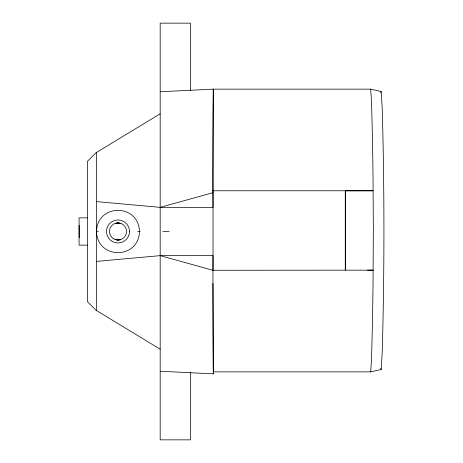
<?xml version="1.0" encoding="UTF-8"?>
<svg xmlns="http://www.w3.org/2000/svg" width="463" height="463" viewBox="0 0 463 463"><rect width="100%" height="100%" fill="white"/><g stroke="black" fill="none" stroke-linecap="round" stroke-linejoin="round"><path stroke-width="0.69" d="M96.501 201.602L160.181 207.355L213.021 207.355L212.951 177.613A310.169 3.143 90 0 1 213.188 101.727L213.31 89.151L370.713 89.145L381.159 91.529L382.189 107.983L382.779 130.126A298.085 19.492 -90 0 1 382.779 330.866L382.189 353.026L381.159 369.515L370.713 371.87L213.31 371.87L212.951 283.321M213.287 190.82L212.934 190.773L212.951 179.522A310.169 3.143 -90 0 1 213.188 103.579L213.31 89.151L160.181 91.755M96.501 261.398L160.181 255.645L213.021 255.645L212.951 283.478A310.169 3.143 90 0 0 213.188 359.421L213.31 373.849L160.181 371.245M370.713 371.87L371.5 359.259A309.521 20.239 -90 0 0 373.039 283.321L373.334 230.458L373.039 177.613A309.521 20.239 -90 0 0 371.5 101.727L370.713 89.145M98.295 231.465L96.483 231.535C97.23 203.39 138.645 203.292 139.49 231.442L139.502 231.535C138.651 259.697 97.242 259.627 96.483 231.465M213.31 89.151L213.021 89.66M380.76 92.843L381.159 91.529M96.501 152.454L160.181 113.8M160.181 207.355L212.934 192.689M115.773 223.253L117.996 222.958L120.218 223.253M120.218 239.747L117.996 240.042L115.773 239.747M367.431 270.161L373.149 270.149L212.934 270.282L160.181 255.645M212.934 190.773L373.149 190.773L345.271 190.814L345.271 270.195M87.466 217.859L79.08 217.859L79.08 245.141L87.466 245.141M117.139 223.073L118.846 223.073M139.502 231.535L137.696 231.465M162.826 231.39L169.215 231.384M117.139 239.927L118.846 239.927M139.49 231.442L140.214 231.465M96.501 310.546L160.181 349.2M213.021 373.34L213.31 373.849M380.76 368.212L381.159 369.515M213.021 190.247L213.021 270.328M190.438 90.569L190.438 23.15L160.181 23.15L160.181 439.85L190.438 439.85L190.438 372.431M129.484 231.465L129.484 231.535A11.488 11.488 0 0 1 112.185 241.373A11.488 11.488 0 0 1 112.318 221.476A11.488 11.488 0 0 1 129.484 231.535M79.167 225.325L79.167 237.675M345.635 269.31A43.152 0.44 90 0 1 345.386 230.522A43.152 0.44 90 0 1 345.635 191.792M96.501 152.269L87.466 161.315L87.466 301.685L96.501 310.731L96.501 152.269M113.643 238.856A8.577 8.577 0 0 0 126.573 231.535A8.577 8.577 0 0 0 113.771 223.994A8.577 8.577 0 0 0 113.643 238.856"/></g></svg>
